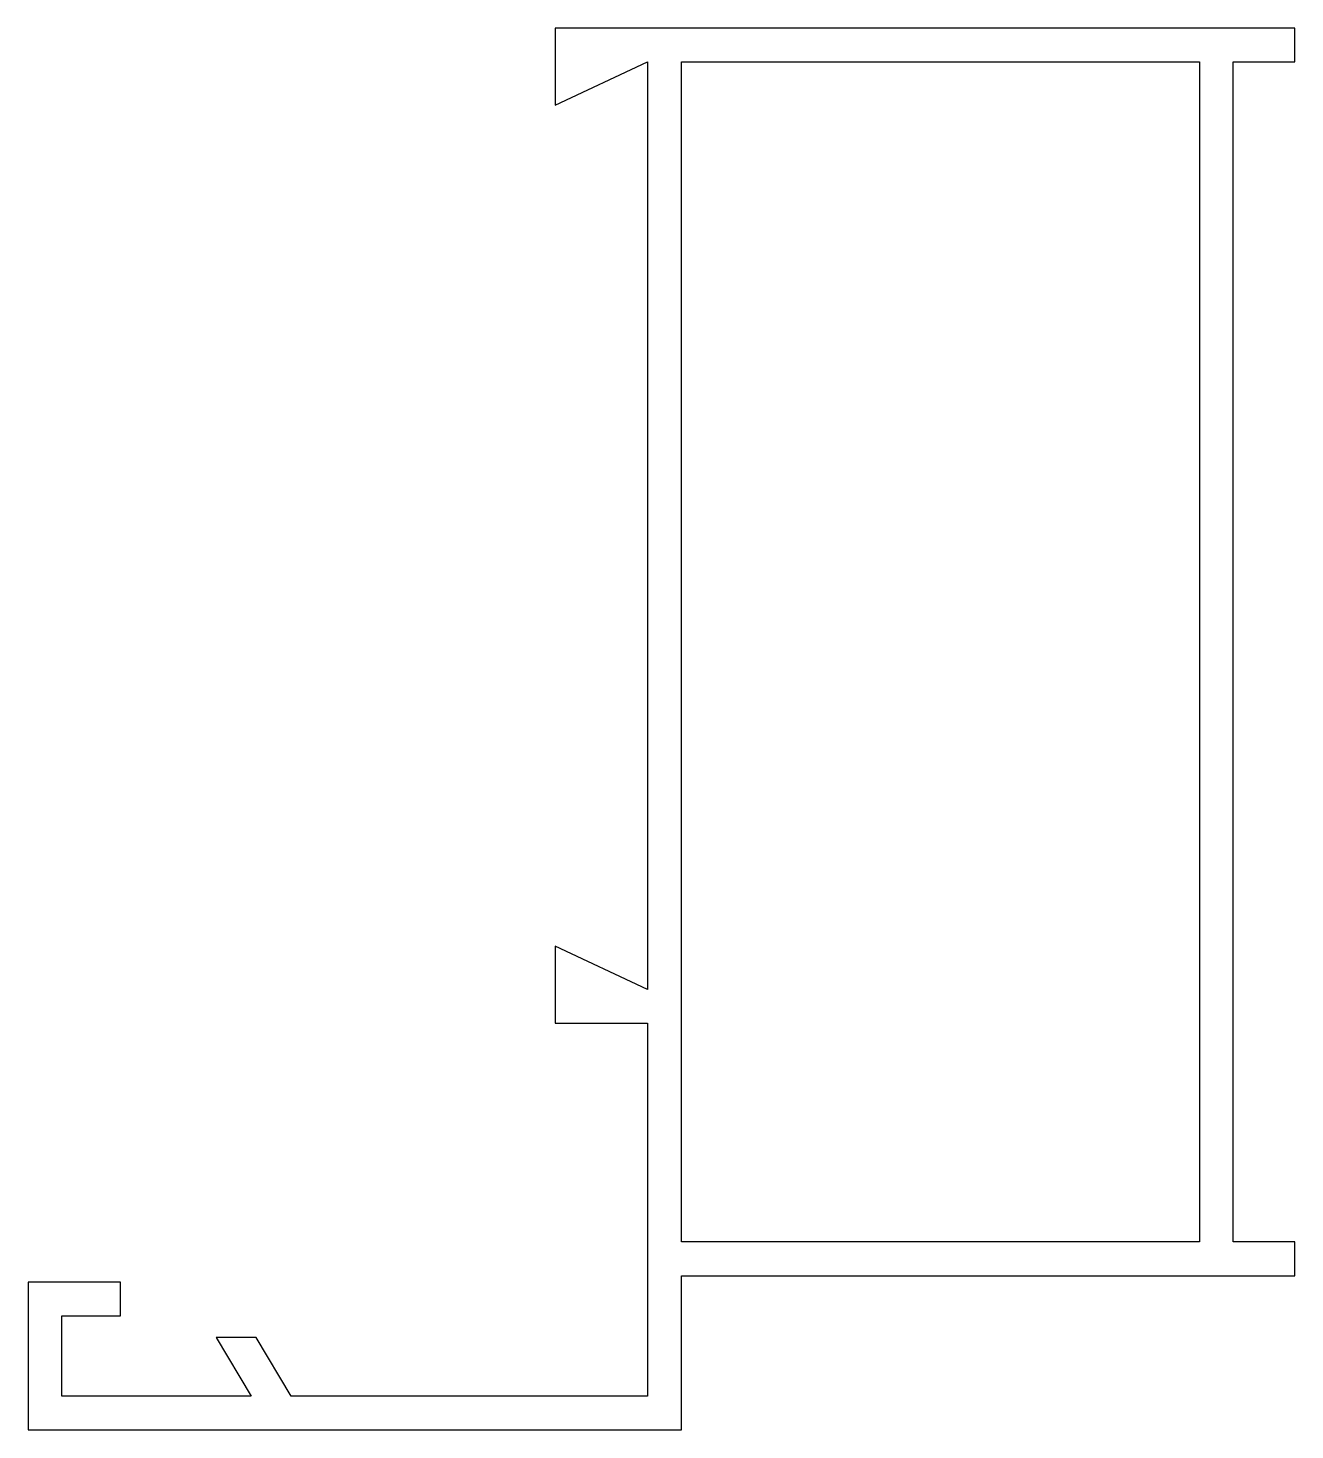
# Model space of a CAD drawing. Extents: x 153.3 to 194.4, y 200.4 to 245.9.
import ezdxf

# ---------------------------------------------------------------- set-up
doc = ezdxf.new("R2010")
doc.units = 0
doc.layers.add('ANA', color=220, linetype='CONTINUOUS')

msp = doc.modelspace()

# ---------------------------------------------------------------- linework, layer by layer
at = {"layer": 'ANA', "color": 7}
for points in [[(154.449, 201.461), (154.449, 204.061), (156.349, 204.061), (156.349, 205.161), (153.349, 205.161), (153.349, 200.361), (174.549, 200.361), (174.549, 205.361), (194.449, 205.361), (194.449, 206.461), (192.449, 206.461), (192.449, 244.761), (194.449, 244.761), (194.449, 245.861), (170.449, 245.861), (170.449, 243.361), (173.449, 244.761), (173.449, 214.661), (170.449, 216.061), (170.449, 213.561), (173.449, 213.561), (173.449, 201.461), (161.889, 201.461), (160.747, 203.361), (159.447, 203.361), (160.589, 201.461)], [(174.549, 206.461), (174.549, 244.761), (191.349, 244.761), (191.349, 206.461)]]:
    msp.add_lwpolyline(points, close=True, dxfattribs=at)

doc.saveas('drawing.dxf')
